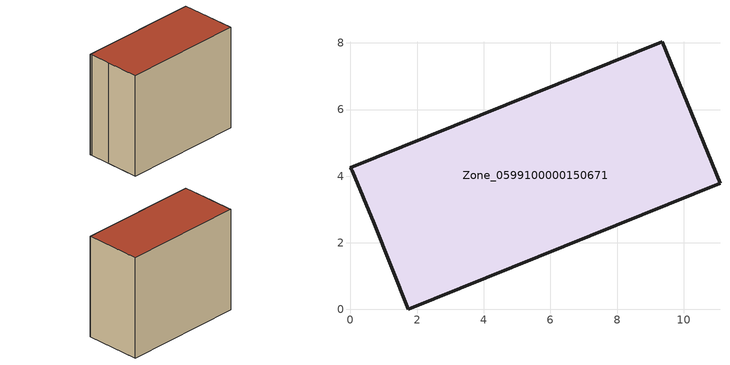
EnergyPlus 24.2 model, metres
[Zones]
Zone_0599100000150671
 floor ground (C_G): 0.06,4.16 0,4.26 9.36,8.04 11.09,3.78 1.73,0 0.71,2.58 z2.94
 wall outside (C_F): 1.73,0 11.09,3.78 9.36,8.04 0,4.26 0.06,4.16 0.71,2.58 1.73,0 z2.94:11.42
 roof outside (C_R): 0,4.26 0.06,4.16 0.71,2.58 1.73,0 11.09,3.78 9.36,8.04 z11.42
[BUILDING]
Pand.0599100000150671: North Axis=0; Terrain=City; Loads Convergence Tolerance Value=0.04; Temperature Convergence Tolerance Value=0.4; Solar Distribution=FullExterior; Maximum Number of Warmup Days=25; Minimum Number of Warmup Days=1
[Site:Location]
Rotterdam.The.Hague.AP_ZH_NLD Design_Conditions: Latitude=51.96; Longitude=4.45; Time Zone=1; Elevation=-4.5
[SITE:GROUNDTEMPERATURE:BUILDINGSURFACE]
18, 18, 18, 18, 18, 18, 18, 18, 18, 18, 18, 18
[MATERIAL] Thermal Absorptance=0.9; Solar Absorptance=0.7; Visible Absorptance=0.7
Name | Roughness | Thickness | Conductivity | Density | Specific Heat
G.TI.1946-1964 | MediumSmooth | 0.15 | 1 | 540 | 1210
F.TI.1946-1964 | Rough | 0.3 | 0.857143 | 1920 | 840
R.TI.1946-1964 | MediumRough | 0.2 | 0.277778 | 1500 | 1000
[CONSTRUCTION]
C_G: G.TI.1946-1964
C_F: F.TI.1946-1964
C_R: R.TI.1946-1964
[ZONE]
Zone_0599100000150671: Type=1; Multiplier=1; Ceiling Height=Autocalculate; Volume=Autocalculate; Floor Area=autocalculate; Part of Total Floor Area=Yes
[ZONEINFILTRATION:DESIGNFLOWRATE]
Infil_Zone_0599100000150671: Zone or ZoneList or Space or SpaceList=Zone_0599100000150671; Schedule=AlwaysOn; Design Flow Rate Calculation Method=Flow/Area; Flow Rate per Floor Area=0.003; Constant Term Coefficient=1; Temperature Term Coefficient=0; Velocity Term Coefficient=0; Velocity Squared Term Coefficient=0
[HVACTEMPLATE:ZONE:IDEALLOADSAIRSYSTEM]
Zone_0599100000150671: Maximum Heating Supply Air Temperature=50; Minimum Cooling Supply Air Temperature=13; Maximum Heating Supply Air Humidity Ratio=0.0156; Minimum Cooling Supply Air Humidity Ratio=0.0077; Heating Limit=NoLimit; Cooling Limit=NoLimit; Dehumidification Control Type=ConstantSensibleHeatRatio; Cooling Sensible Heat Ratio=0.7; Dehumidification Setpoint=60; Humidification Control Type=None; Humidification Setpoint=30; Outdoor Air Method=None; Outdoor Air Flow Rate per Person=0.00944; Outdoor Air Flow Rate per Zone Floor Area=0; Outdoor Air Flow Rate per Zone=0; Demand Controlled Ventilation Type=None; Outdoor Air Economizer Type=NoEconomizer; Heat Recovery Type=None; Sensible Heat Recovery Effectiveness=0.7; Latent Heat Recovery Effectiveness=0.65
[ZONECONTROL:THERMOSTAT]
ThermostatControl_Zone_0599100000150671: Zone or ZoneList=Zone_0599100000150671; Control Type Schedule=DualSetpointControlType; Control 1=Thermostat_Zone_0599100000150671; Temperature Difference Between Cutout And Setpoint=0
[THERMOSTATSETPOINT:DUALSETPOINT]
Thermostat_Zone_0599100000150671: Heating Setpoint Temperature Schedule=HeatingSetpoint_Zone_0599100000150671; Cooling Setpoint Temperature Schedule=CoolingSetpoint_Zone_0599100000150671
[SCHEDULE:COMPACT]
HeatingSetpoint_Zone_0599100000150671: Through: 12/31, For: AllDays, Until: 24:00, 21
CoolingSetpoint_Zone_0599100000150671: Through: 12/31, For: AllDays, Until: 24:00, 24
DualSetpointControlType: Through: 12/31, For: AllDays, Until: 24:00, 4
AlwaysOn: Through: 12/31, For: AllDays, Until: 24:00, 1
